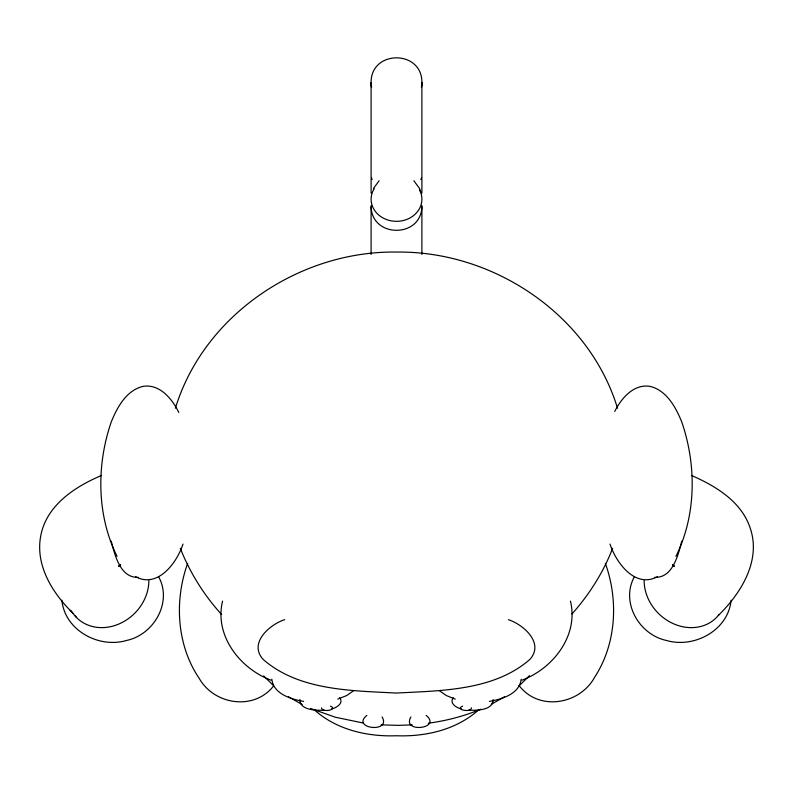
<?xml version="1.0" encoding="UTF-8"?>
<svg xmlns="http://www.w3.org/2000/svg" width="793" height="793" viewBox="0 0 793 793"><rect width="100%" height="100%" fill="white"/><g stroke="black" fill="none" stroke-linecap="round" stroke-linejoin="round"><path stroke-width="1.19" d="M521.179 679.205C519.484 694.044 501.9 699.238 489.38 701.399M421.896 205.526C422.342 238.564 370.658 238.564 371.104 205.526M321.482 707.852C322.236 713.076 338.492 709.527 330.394 706.127M731.077 600.232C728.38 630.237 694.133 648.674 666.516 640.476C639.366 634.866 620.394 602.492 634.251 576.967M222.565 601.104C214.12 635.471 239.882 668.519 270.968 680.186M681.772 541.173C678.164 554.872 672.86 577.998 654.909 577.334M299.883 699.456C299.645 710.359 316.09 710.478 324.089 710.211M420.914 179.585L421.47 177.83M175.412 408.187C204.138 314.216 300.428 250.291 397.432 252.065C493.791 251.084 589.189 314.861 617.529 408.286M187.644 563.407C174.192 600.697 176.651 645.274 199.301 678.53C214.427 704.987 254.206 710.885 273.625 685.915M612.642 548.3C603.265 572.467 589.179 594.691 571.941 614M182.995 544.067C176.898 562.792 157.787 588.713 135.514 576.709M614.724 411.498C621.226 398.364 633.706 383.663 650.002 386.369C666.655 390.394 675.725 407.166 681.702 421.826C696.601 464.936 696.403 515.024 675.973 556.309M373.463 188.476L379.143 180.725M453.368 697.731C448.788 703.004 456.619 708.04 461.318 708.863M120.467 564.685L118.91 566.608L120.328 565.052M410.893 716.971C401.317 733.416 442.494 728.727 426.138 715.385M529.496 675.646L518.652 686.322M718.369 615.398C740.94 593.422 761.359 560.681 750.218 528.148C741.435 501.503 715.772 486.079 691.466 475.443M353.906 690.485L346.71 695.53L337.768 699.119M478.992 709.547C456.758 729.719 425.871 736.846 396.5 735.755C367.129 736.846 336.242 729.719 314.008 709.547M118.762 565.736L120.516 564.517M504.546 696.76L491.313 704.283M366.862 715.385C350.506 728.727 391.683 733.416 382.107 716.971M657.486 576.709C635.213 588.713 616.102 562.792 610.005 544.067M284.598 619.66C269.313 624.725 248.229 643.381 263.316 659.578C299.139 690.723 351.616 690.653 396.5 693.052C441.384 690.653 493.861 690.723 529.684 659.578C544.771 643.381 523.687 624.725 508.402 619.66M101.534 475.443C74.701 486.813 46.133 505.498 40.651 536.385C35.308 565.429 52.437 592.936 72.272 612.513M522.032 680.186C553.117 668.519 578.88 635.471 570.435 601.104M480.707 709.229C463.964 716.218 446.261 720.807 428.299 723.216M331.672 708.863C336.371 708.03 344.202 703.004 339.622 697.731M462.606 706.127C454.508 709.527 470.764 713.076 471.518 707.852M138.091 577.334C120.139 577.998 114.836 554.872 111.228 541.173M412.221 724.861L398.245 725.367L381.086 724.852M468.911 710.211C476.91 710.478 493.355 710.369 493.127 699.456M363.501 723.077L335.261 717.199L310.588 708.466M303.62 701.399C291.1 699.238 273.516 694.044 271.821 679.205M455.232 699.119L446.29 695.53L439.094 690.485M302.163 704.561L288.394 696.7M672.484 564.517L674.238 565.736M273.476 685.628L263.663 675.914M519.375 685.915C539.349 711.658 580.159 704.343 594.839 676.905C616.359 643.747 618.619 600.113 605.356 563.407M413.857 180.725L419.537 188.476L420.954 192.55M73.095 613.376L70.25 610.283L76.584 617.569M672.672 565.052L674.09 566.608L672.533 564.685M221.624 614.496C203.96 595.206 189.943 572.605 180.298 548.3M178.782 412.459C172.259 398.988 159.72 383.634 142.998 386.369C126.345 390.394 117.275 407.166 111.298 421.826C96.399 464.936 96.597 515.024 117.027 556.309M158.749 576.967C172.606 602.492 153.634 634.866 126.483 640.476C98.867 648.674 64.62 630.237 61.923 600.232M371.53 177.83L372.086 179.585M421.896 193.105L421.896 82.621C422.342 49.543 370.589 49.592 371.104 82.68L371.104 193.105M421.896 206.933L421.896 254.464M371.104 206.933L371.104 254.464M419.606 190.052A25.396 22.105 0 0 1 395.598 221.316A25.396 22.105 0 0 1 374.207 188.645M719.023 614.575A43.873 37.648 44.2 0 1 673.098 623.576A43.873 37.648 44.2 0 1 644.144 580.654M148.856 580.654A43.873 37.648 -44.2 0 1 120.823 623.139A43.873 37.648 -44.2 0 1 75.107 615.963M421.896 82.68L421.47 87.289L421.896 82.621M371.53 87.289L371.104 82.68L371.53 87.24"/></g></svg>
